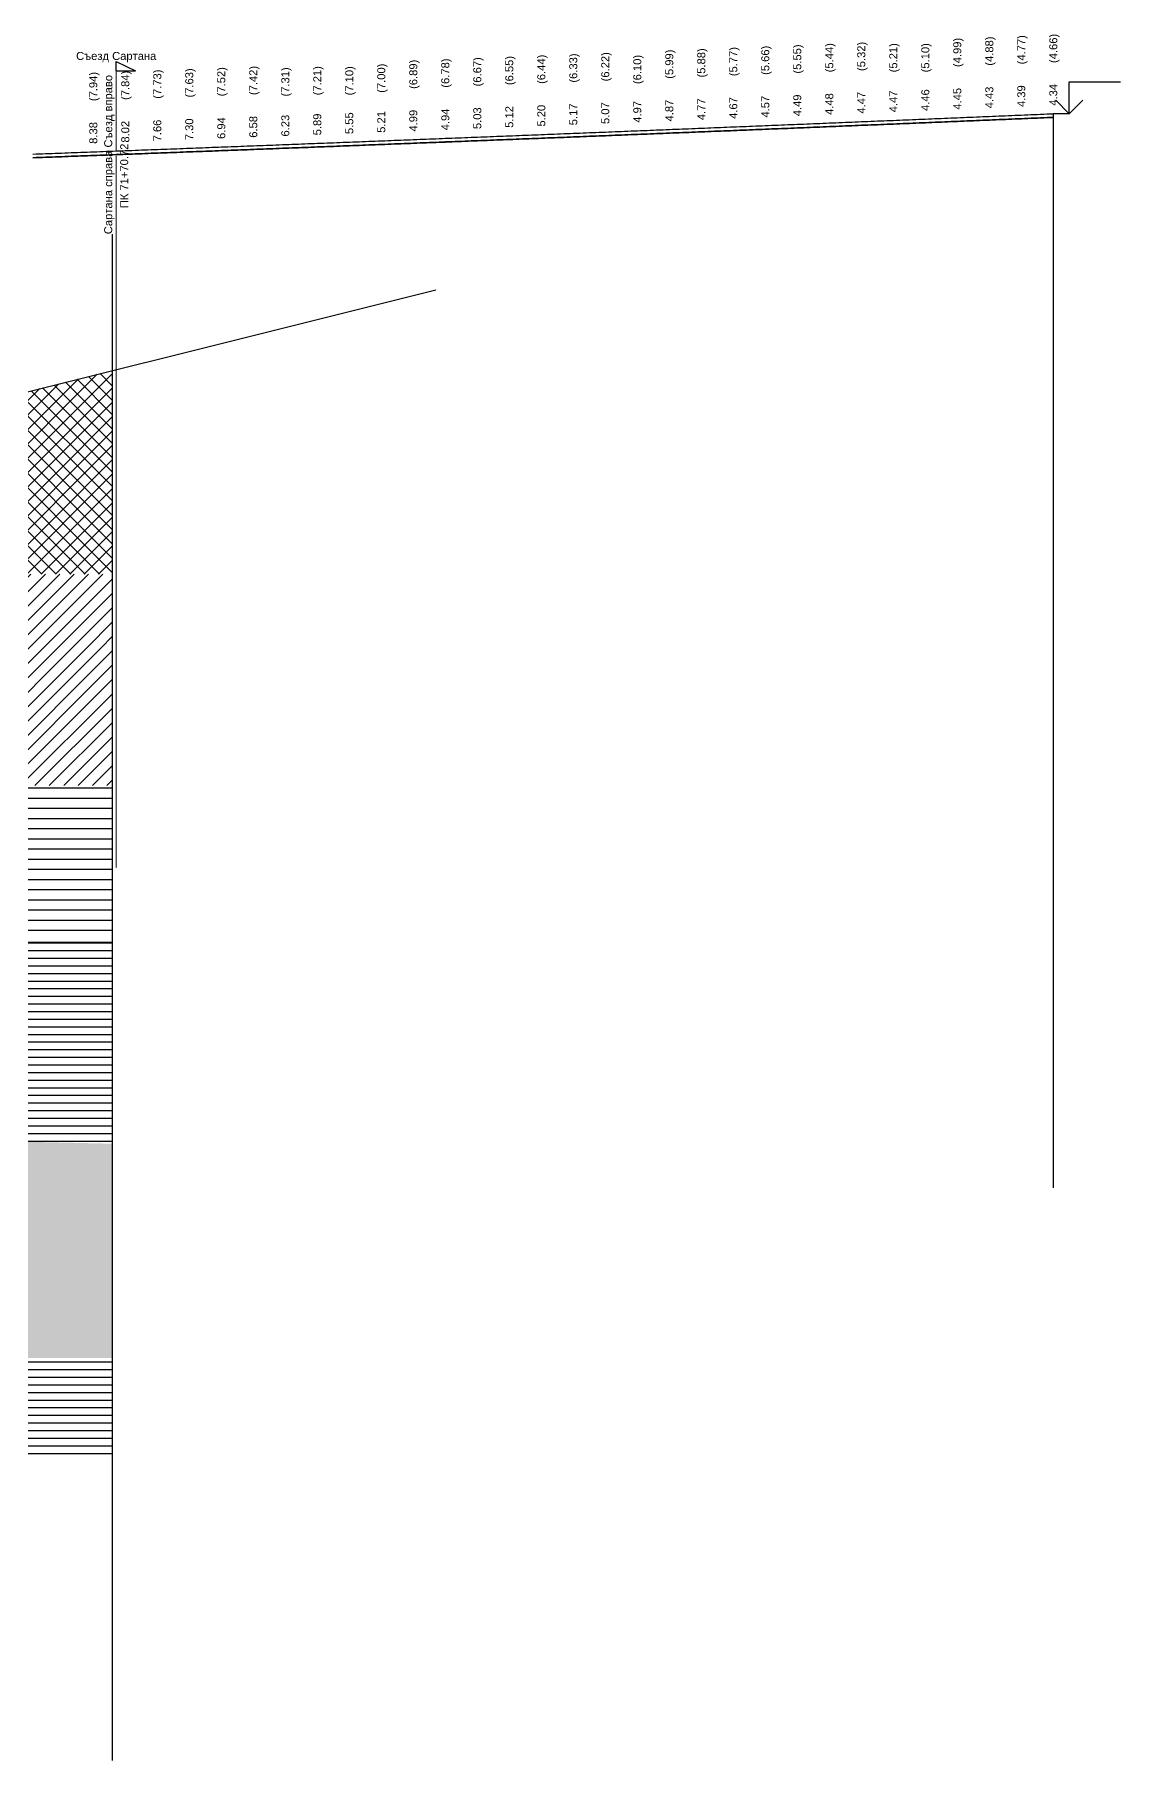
# Model space of a CAD drawing. Header units: millimetres. Extents: x 0 to 285450075, y -3000605 to 8125189010.
# Drawn here: x 6966572 to 7000509, y -26251 to 27684 of the extents above; entities that cross this region are included whole.
import ezdxf
from ezdxf.enums import TextEntityAlignment as Align

# ---------------------------------------------------------------- set-up
doc = ezdxf.new("R2018")
doc.units = ezdxf.units.MM
doc.linetypes.add('axis', pattern=[1.11, 0.75, -0.12, 0.12, -0.12])
for name, color, linetype, lineweight in [('1-Примечания', 4, 'Continuous', 25), ('1-Размеры', 1, 'Continuous', 25), ('1-Текст_3', 250, 'Continuous', 25), ('ИС_Основная', 7, 'Continuous', 35)]:
    doc.layers.add(name, color=color, linetype=linetype, lineweight=lineweight)
for name, color, linetype in [('geology', 250, 'Continuous'), ('Коммуникации', 7, 'Continuous'), ('Красный профиль', 1, 'Continuous'), ('Рабочие отметки', 7, 'Continuous'), ('Рабочие отметки доп.', 7, 'Continuous'), ('Рассекаемые подобъекты', 7, 'Continuous'), ('Черный профиль', 3, 'Continuous')]:
    doc.layers.add(name, color=color, linetype=linetype)
doc.styles.get("Standard").update_dxf_attribs({"font": 'arial.ttf'})

# ---------------------------------------------------------------- blocks, each defined once
blk = doc.blocks.new('*U1559')
at = {"layer": '1-Примечания', "linetype": 'Continuous'}
blk.add_line((0, 0), (-2.5, 0), dxfattribs=at)
for points in [[(0, 0), (0, 5), (8, 5)], [(2.12, 2.12), (0, 0), (-2.12, 2.12)]]:
    blk.add_lwpolyline(points, dxfattribs=at)
at = {"layer": '1-Текст_3', "lineweight": 30, "oblique": 15, "width": 0.8, "flags": 104}
blk.add_attdef('ВЫСОТА', text='', height=3, dxfattribs=at).set_placement((4.13, 7.17), align=Align.MIDDLE_CENTER)
blk.add_attdef('ПРИМЕЧАНИЕ', text='', height=3, dxfattribs=at).set_placement((4, 4.25), align=Align.TOP_CENTER)
blk = doc.blocks.new('зщдзждю')
at = {"layer": 'geology', "true_color": 0xb2b2b2}
h = blk.add_hatch(dxfattribs=at)
h.set_pattern_fill('NET', color=253, scale=100, angle=45)
h.set_pattern_definition([(45, (-6879640.2, -73803.65), (-224.506403, 224.506403), []), (135, (-6879640.2, -73803.65), (-224.506403, -224.506403), [])])
h.paths.add_polyline_path([(99405, 2903), (99405, 9263), (91372, 7257), (74293, 4804), (54061, 4828), (53625, 4784), (51689, 4588), (50813, 4303), (49813, 4266), (48813, 4178), (47813, 4088), (46813, 3997), (45813, 3890), (40103, 1651), (40103, 809), (38301, 809), (38301, 944), (36683, 309), (36652, 247), (36524, 247), (35968, 29), (35968, -217), (36167, -217), (36075, -355), (57365, 2903)])
h.paths.add_polyline_path([(49041, 3165), (49041, 2165), (47239, 2165), (47239, 3165)], flags=16)
edge = h.paths.add_edge_path(flags=16)
edge.add_arc((46611, 2645), 500, 0, 360)
h.paths.add_polyline_path([(36138, 31), (36138, 35), (36135, 35), (36135, 31)], flags=16)
h.paths.add_polyline_path([(36208, -196), (36897, -196), (36897, 254), (36208, 254)], flags=16)
h.paths.add_polyline_path([(46175, 2330), (47080, 2330), (47080, 2930), (46175, 2930)], flags=16)
h.paths.add_polyline_path([(47484, 2250), (48791, 2250), (48791, 3081), (47484, 3081)], flags=0)
h.paths.add_polyline_path([(38547, 894), (39854, 894), (39854, 1724), (38547, 1724)], flags=17)
h.paths.add_polyline_path([(37131, -482), (38632, -482), (38632, 24), (37131, 24)])
h = blk.add_hatch(dxfattribs=at)
h.set_pattern_fill('LINE', color=253, scale=100, angle=45)
h.set_pattern_definition([(45, (-6876397.26, -74283.6), (-224.506403, 224.506403), [])])
h.paths.add_polyline_path([(54818, 2514), (54218, 2422), (54218, 460), (54818, 487)])
h.paths.add_polyline_path([(55418, 2605), (54818, 2514), (54818, 487), (55418, 515)])
h.paths.add_polyline_path([(55418, 515), (54818, 487), (54818, -43), (55168, -43), (55168, -1043), (54818, -1043), (54818, -3750), (55418, -3740)])
h.paths.add_polyline_path([(54818, -1043), (54218, -1043), (54218, -3760), (54818, -3750)])
h.paths.add_polyline_path([(54818, 487), (54218, 460), (54218, -43), (54818, -43)])
h.paths.add_polyline_path([(57018, 2850), (56418, 2758), (56418, 560), (57018, 588)])
h.paths.add_polyline_path([(57018, 588), (56418, 560), (56418, -3723), (57018, -3713)])
h.paths.add_polyline_path([(99405, 603), (57365, 603), (57018, 588), (57018, -3713), (99405, -3707)])
h.paths.add_polyline_path([(99405, 2903), (57364, 2903), (57018, 2850), (57018, 588), (99405, 603)])
h.paths.add_polyline_path([(54218, -1043), (52152, -1043), (52152, -43), (54218, -43), (54218, 460), (47592, 158), (42121, -3966), (54218, -3790)])
edge = h.paths.add_edge_path(flags=16)
edge.add_arc((51489, -563), 499, 0, 360)
h.paths.add_polyline_path([(51273, -879), (51740, -879), (51740, -279), (51273, -279)], flags=0)
h.paths.add_polyline_path([(56065, 2678), (57191, 2678), (57191, 3128), (56065, 3128)])
h.paths.add_polyline_path([(56064, 2678), (57190, 2678), (57190, 3128), (56064, 3128)])
h.paths.add_polyline_path([(56271, -3932), (57191, -3932), (57191, -3482), (56271, -3482)])
h.paths.add_polyline_path([(56270, -3932), (57190, -3932), (57190, -3482), (56270, -3482)])
h = blk.add_hatch(dxfattribs=at)
h.set_pattern_fill('LINE', color=253, scale=100)
h.set_pattern_definition([(0, (-6876397.26, -74283.6), (0, 317.5), [])])
h.paths.add_polyline_path([(54818, -3750), (54218, -3760), (54218, -7505), (54818, -7713)])
h.paths.add_polyline_path([(56418, -3740), (54818, -3750), (54818, -7713), (56418, -8266)])
h.paths.add_polyline_path([(99405, -3713), (56418, -3723), (56418, -8268), (99405, -8476)])
h.paths.add_polyline_path([(54218, -3760), (43929, -3936), (54218, -7505)])
edge = h.paths.add_edge_path(flags=16)
edge.add_arc((51486, -5227), 499, 0, 360)
h.paths.add_polyline_path([(51251, -5543), (51756, -5543), (51756, -4943), (51251, -4943)], flags=0)
h.paths.add_polyline_path([(55995, -8822), (57191, -8822), (57191, -8372), (55995, -8372)])
h.paths.add_polyline_path([(56271, -3932), (57191, -3932), (57191, -3482), (56271, -3482)])
h.paths.add_polyline_path([(55993, -8822), (57190, -8822), (57190, -8372), (55993, -8372)])
h.paths.add_polyline_path([(56270, -3932), (57190, -3932), (57190, -3482), (56270, -3482)])
h = blk.add_hatch(dxfattribs=at)
h.set_pattern_fill('LINE', color=253, scale=75)
h.set_pattern_definition([(0, (-6876397.26, -74283.6), (0, 238.125), [])])
h.paths.add_polyline_path([(54818, -7713), (54218, -7505), (54218, -10835), (54818, -10748)], flags=16)
h.paths.add_polyline_path([(55418, -7921), (54818, -7713), (54818, -10748), (55418, -10661)], flags=16)
h.paths.add_polyline_path([(55418, -10661), (54818, -10748), (54818, -14727), (55418, -14767)], flags=16)
h.paths.add_polyline_path([(54818, -10748), (54218, -10835), (54218, -14687), (54818, -14727)], flags=16)
h.paths.add_polyline_path([(57018, -8476), (56418, -8268), (56418, -10517), (57018, -10430)], flags=17)
h.paths.add_polyline_path([(57018, -10430), (56418, -10517), (56418, -14834), (57018, -14874)], flags=16)
h.paths.add_polyline_path([(99405, -10380), (57018, -10430), (57018, -14874), (57365, -14897), (99405, -14897)])
h.paths.add_polyline_path([(99405, -8597), (57018, -8476), (57018, -10430), (99405, -10380)])
h.paths.add_polyline_path([(56094, -8156), (56073, -8149), (52122, -6778), (52122, -6778), (43929, -3936), (39189, -4016), (39208, -13483), (37175, -13483), (37075, -13333), (37275, -13333), (37175, -13483), (39208, -13483), (39194, -4010), (37195, -4010), (37195, -4050), (35995, -4071), (35995, -5010), (35983, -13472), (57365, -14897), (57365, -8597), (57216, -8597), (57216, -8545), (56116, -8163), (56094, -8156)])
h.paths.add_polyline_path([(48295, -10763), (47140, -10763), (47140, -9763), (48295, -9763)], flags=16)
edge = h.paths.add_edge_path(flags=16)
edge.add_arc((46329, -10296), 499, 0, 360)
h.paths.add_polyline_path([(36138, -13469), (36138, -13464), (36135, -13464), (36135, -13469)], flags=16)
h.paths.add_polyline_path([(37090, -13963), (38699, -13963), (38699, -13457), (37090, -13457)], flags=17)
h.paths.add_polyline_path([(54218, -7505), (55418, -7921), (55418, -14767), (54218, -14687)], flags=17)
h.paths.add_polyline_path([(56418, -8268), (57366, -8915), (57366, -14888), (56418, -14834)])
h.paths.add_polyline_path([(37097, -4010), (42017, -4010), (42104, -4053), (37184, -4053)], flags=17)
h.paths.add_polyline_path([(36138, -4069), (36138, -4064), (36135, -4064), (36135, -4069)], flags=16)
h.paths.add_polyline_path([(47277, -10807), (48110, -10807), (48110, -9933), (47277, -9933)], flags=16)
h.paths.add_polyline_path([(45903, -10612), (46789, -10612), (46789, -10012), (45903, -10012)], flags=16)
h.paths.add_polyline_path([(37306, -13440), (39241, -13440), (39241, -12934), (37306, -12934)], flags=16)
h.paths.add_polyline_path([(55995, -8822), (57191, -8822), (57191, -8372), (55995, -8372)], flags=16)
h.paths.add_polyline_path([(55993, -8822), (57190, -8822), (57190, -8372), (55993, -8372)], flags=16)
h.paths.add_polyline_path([(55995, -15122), (57191, -15122), (57191, -14672), (55995, -14672)])
h.paths.add_polyline_path([(55993, -15122), (57190, -15122), (57190, -14672), (55993, -14672)])
h.paths.add_polyline_path([(57135, -10889), (58744, -10889), (58744, -10383), (57135, -10383)], flags=16)
h = blk.add_hatch(dxfattribs=at)
h.set_pattern_fill('ПЕСОК_КРУПНЫЙ', color=253, scale=2000, pattern_type=2)
h.set_pattern_definition([(45, (-6879640.2, -73803.65), (-141.421356, 141.421356), [10, -200])])
h.paths.add_polyline_path([(99405, -14897), (35968, -13471), (35968, -17282), (36337, -17652), (40367, -18530), (40367, -18347), (41552, -18347), (41552, -18789), (57366, -21597), (99405, -21597)])
h.paths.add_polyline_path([(48683, -17266), (47497, -17266), (47497, -16266), (48683, -16266)], flags=16)
edge = h.paths.add_edge_path(flags=16)
edge.add_arc((46682, -16786), 499, 0, 360)
h.paths.add_polyline_path([(46266, -17102), (47132, -17102), (47132, -16502), (46266, -16502)], flags=16)
h.paths.add_polyline_path([(47665, -17311), (48498, -17311), (48498, -16437), (47665, -16437)], flags=16)
h.paths.add_polyline_path([(37090, -13963), (38699, -13963), (38699, -13457), (37090, -13457)])
h.paths.add_polyline_path([(55993, -15122), (57190, -15122), (57190, -14672), (55993, -14672)], flags=16)
h = blk.add_hatch(dxfattribs=at)
h.set_pattern_fill('LINE', color=253, scale=75)
h.set_pattern_definition([(0, (-6879640.2, -73803.65), (0, 238.125), [])])
h.paths.add_polyline_path([(99405, -21597), (57665, -21597), (47774, -20285), (44978, -24466), (99405, -24596)])
h.paths.add_polyline_path([(52239, -22310), (51084, -22310), (51084, -21310), (52239, -21310)], flags=16)
edge = h.paths.add_edge_path(flags=16)
edge.add_arc((50273, -21843), 499, 0, 360)
h.paths.add_polyline_path([(51220, -22355), (52054, -22355), (52054, -21481), (51220, -21481)], flags=16)
h.paths.add_polyline_path([(49847, -22159), (50733, -22159), (50733, -21559), (49847, -21559)], flags=16)
h.paths.add_polyline_path([(55762, -21822), (57190, -21822), (57190, -21372), (55762, -21372)], flags=16)
h.paths.add_polyline_path([(57417, -23633), (57439, -23633), (57190, -22372), (57167, -22372)], flags=16)
at = {"layer": 'geology', "color": 6}
blk.add_lwpolyline([(99405, 13524), (99405, -34171)], dxfattribs=at)
at = {"layer": 'geology', "color": 253, "true_color": 0xb2b2b2}
blk.add_lwpolyline([(57365, -8597), (99405, -8597)], dxfattribs=at)

msp = doc.modelspace()

# ---------------------------------------------------------------- linework, layer by layer
at = {"layer": 'ИС_Основная', "flags": 128}
msp.add_lwpolyline([(6966523.9591, 23832.9309), (6966623.9261, 23836.6534), (6966723.8931, 23840.3775), (6966823.86, 23844.103), (6966923.827, 23847.83), (6967023.794, 23851.5584), (6967123.761, 23855.2884), (6967223.728, 23859.0198), (6967323.695, 23862.7526), (6967412.9026, 23866.085), (6967423.6627, 23866.487), (6967523.6289, 23870.2228), (6967623.5959, 23873.9601), (6967723.5629, 23877.6988), (6967823.5299, 23881.4391), (6967923.4968, 23885.1808), (6968023.4638, 23888.924), (6968123.4308, 23892.6686), (6968223.3978, 23896.4147), (6968323.3648, 23900.1623), (6968412.9195, 23903.5208), (6968423.3325, 23903.9114), (6968523.2987, 23907.6619), (6968623.2657, 23911.4139), (6968723.2327, 23915.1674), (6968823.1997, 23918.9224), (6968923.1667, 23922.6788), (6969023.1337, 23926.4367), (6969123.1006, 23930.1961), (6969223.0676, 23933.9569), (6969323.0346, 23937.7192), (6969412.9364, 23941.104), (6969423.0023, 23941.483), (6969522.9686, 23945.2483), (6969622.9356, 23949.015), (6969722.9025, 23952.7832), (6969822.8695, 23956.5529), (6969922.8365, 23960.324), (6970022.8035, 23964.0967), (6970122.7705, 23967.8708), (6970222.7375, 23971.6463), (6970322.7044, 23975.4234), (6970412.9533, 23978.8345), (6970422.6722, 23979.2019), (6970522.6384, 23982.9818), (6970622.6054, 23986.7633), (6970722.5724, 23990.5462), (6970822.5393, 23994.3306), (6970922.5063, 23998.1165), (6971022.4733, 24001.9038), (6971122.4403, 24005.6926), (6971222.4073, 24009.4829), (6971322.3743, 24013.2747), (6971412.9702, 24016.7123), (6971422.342, 24017.0679), (6971522.3082, 24020.8626), (6971622.2752, 24024.6588), (6971722.2422, 24028.4564), (6971822.2092, 24032.2556), (6971922.1762, 24036.0562), (6972022.1431, 24039.8582), (6972122.1101, 24043.6618), (6972222.0771, 24047.4668), (6972322.0441, 24051.2732), (6972412.9871, 24054.7374), (6972422.0118, 24055.0812), (6972521.9781, 24058.8906), (6972621.945, 24062.7015), (6972721.912, 24066.5139), (6972821.879, 24070.3277), (6972921.846, 24074.143), (6973021.813, 24077.9598), (6973121.7799, 24081.7781), (6973221.7469, 24085.5978), (6973321.7139, 24089.419), (6973413.004, 24092.9098), (6973421.6817, 24093.2417), (6973521.6479, 24097.0658), (6973621.6149, 24100.8914), (6973721.5818, 24104.7185), (6973821.5488, 24108.5471), (6973921.5158, 24112.3771), (6974021.4828, 24116.2086), (6974121.4498, 24120.0416), (6974221.4168, 24123.8761), (6974321.3837, 24127.712), (6974413.0209, 24131.2296), (6974421.3515, 24131.5494), (6974521.3177, 24135.3882), (6974621.2847, 24139.2286), (6974721.2517, 24143.0704), (6974821.2186, 24146.9137), (6974921.1856, 24150.7584), (6975021.1526, 24154.6047), (6975121.1196, 24158.4524), (6975221.0866, 24162.3015), (6975321.0536, 24166.1522), (6975413.0378, 24169.6966), (6975421.0213, 24170.0043), (6975520.9875, 24173.8579), (6975620.9545, 24177.7129), (6975720.9215, 24181.5695), (6975820.8885, 24185.4275), (6975920.8555, 24189.287), (6976020.8224, 24193.1479), (6976120.7894, 24197.0103), (6976220.7564, 24200.8742), (6976320.7234, 24204.7396), (6976413.0547, 24208.311), (6976420.6912, 24208.6064), (6976520.6574, 24212.4747), (6976620.6243, 24216.3445), (6976720.5913, 24220.2158), (6976820.5583, 24224.0885), (6976920.5253, 24227.9627), (6977020.4923, 24231.8384), (6977120.4592, 24235.7155), (6977220.4262, 24239.5941), (6977320.3932, 24243.4742), (6977413.0716, 24247.0727), (6977420.361, 24247.3558), (6977520.3272, 24251.2388), (6977620.2942, 24255.1233), (6977720.2611, 24259.0093), (6977820.2281, 24262.8967), (6977920.1951, 24266.7856), (6978020.1621, 24270.676), (6978120.1291, 24274.5679), (6978220.0961, 24278.4612), (6978320.063, 24282.356), (6978413.0885, 24285.9817), (6978420.0308, 24286.2524), (6978519.997, 24290.1501), (6978619.964, 24294.0493), (6978719.931, 24297.95), (6978819.8979, 24301.8522), (6978919.8649, 24305.7558), (6979019.8319, 24309.6609), (6979119.7989, 24313.5675), (6979219.7659, 24317.4756), (6979319.7329, 24321.3851), (6979413.1054, 24325.0381), (6979419.7006, 24325.2961), (6979519.6668, 24329.2086), (6979619.6338, 24333.1225), (6979719.6008, 24337.0379), (6979819.5678, 24340.9548), (6979919.5348, 24344.8732), (6980019.5017, 24348.793), (6980119.4687, 24352.7143), (6980219.4357, 24356.6371), (6980319.4027, 24360.5614), (6980413.1223, 24364.2417), (6980419.3705, 24364.4871), (6980519.3366, 24368.4143), (6980619.3036, 24372.3429), (6980719.2706, 24376.2731), (6980819.2376, 24380.2047), (6980919.2046, 24384.1378), (6981019.1716, 24388.0723), (6981119.1385, 24392.0084), (6981219.1055, 24395.9459), (6981319.0725, 24399.8848), (6981413.1392, 24403.5927), (6981419.0403, 24403.8253), (6981519.0065, 24407.7672), (6981618.9735, 24411.7106), (6981718.9404, 24415.6554), (6981818.9074, 24419.6018), (6981918.8744, 24423.5496), (6982018.8414, 24427.4989), (6982118.8084, 24431.4496), (6982218.7753, 24435.4018), (6982318.7423, 24439.3555), (6982413.1561, 24443.0909), (6982418.7101, 24443.3107), (6982518.6763, 24447.2673), (6982618.6433, 24451.2254), (6982718.6103, 24455.185), (6982818.5772, 24459.1461), (6982918.5442, 24463.1086), (6983018.5112, 24467.0726), (6983118.4782, 24471.0381), (6983218.4452, 24475.005), (6983318.4122, 24478.9734), (6983413.173, 24482.7365), (6983418.3799, 24482.9434), (6983518.3461, 24486.9147), (6983618.3131, 24490.8875), (6983718.2801, 24494.8618), (6983818.2471, 24498.8376), (6983918.214, 24502.8148), (6984018.181, 24506.7936), (6984118.148, 24510.7738), (6984218.115, 24514.7554), (6984318.082, 24518.7386), (6984413.1899, 24522.5294), (6984418.0498, 24522.7232), (6984518.0159, 24526.7092), (6984617.9829, 24530.6968), (6984717.9499, 24534.6858), (6984817.9169, 24538.6763), (6984917.8839, 24542.6683), (6985017.8509, 24546.6617), (6985117.8178, 24550.6566), (6985217.7848, 24554.653), (6985317.7518, 24558.6509), (6985413.2068, 24562.4697), (6985417.7196, 24562.6503), (6985517.6858, 24566.651), (6985617.6527, 24570.6533), (6985717.6197, 24574.657), (6985817.5867, 24578.6623), (6985917.5537, 24582.669), (6986017.5207, 24586.6771), (6986117.4877, 24590.6868), (6986217.4546, 24594.6979), (6986317.4216, 24598.7104), (6986413.2237, 24602.5572), (6986417.3894, 24602.7245), (6986517.3556, 24606.74), (6986617.3226, 24610.757), (6986717.2896, 24614.7755), (6986817.2565, 24618.7954), (6986917.2235, 24622.8168), (6987017.1905, 24626.8397), (6987117.1575, 24630.8641), (6987217.1245, 24634.8899), (6987317.0914, 24638.9172), (6987413.2406, 24642.7921), (6987417.0592, 24642.946), (6987517.0254, 24646.9762), (6987616.9924, 24651.0079), (6987716.9594, 24655.0411), (6987816.9264, 24659.0758), (6987916.8933, 24663.1119), (6988016.8603, 24667.1495), (6988116.8273, 24671.1886), (6988216.7943, 24675.2292), (6988316.7613, 24679.2712), (6988413.2575, 24683.1743), (6988416.7291, 24683.3147), (6988516.6952, 24687.3596), (6988616.6622, 24691.4061), (6988716.6292, 24695.454), (6988816.5962, 24699.5034), (6988916.5632, 24703.5542), (6989016.5301, 24707.6066), (6989116.4971, 24711.6604), (6989216.4641, 24715.7156), (6989316.4311, 24719.7724), (6989413.2744, 24723.7038), (6989416.3989, 24723.8306), (6989516.3651, 24727.8903), (6989616.332, 24731.9514), (6989716.299, 24736.0141), (6989816.266, 24740.0782), (6989916.233, 24744.1438), (6990016.2, 24748.2108), (6990116.1669, 24752.2793), (6990216.1339, 24756.3493), (6990316.1009, 24760.4208), (6990413.2913, 24764.3806), (6990416.0687, 24764.4938), (6990516.0349, 24768.5681), (6990616.0019, 24772.644), (6990715.9688, 24776.7214), (6990815.9358, 24780.8002), (6990915.9028, 24784.8805), (6991015.8698, 24788.9623), (6991115.8368, 24793.0455), (6991215.8037, 24797.1302), (6991315.7707, 24801.2164), (6991413.3082, 24805.2047), (6991415.7385, 24805.3041), (6991515.7047, 24809.3932), (6991615.6717, 24813.4838), (6991715.6387, 24817.5759), (6991815.6056, 24821.6694), (6991915.5726, 24825.7644), (6992015.5396, 24829.8609), (6992115.5066, 24833.9589), (6992215.4736, 24838.0583), (6992315.4405, 24842.1592), (6992413.3251, 24846.1761), (6992415.4084, 24846.2617), (6992515.3745, 24850.3655), (6992615.3415, 24854.4708), (6992715.3085, 24858.5776), (6992815.2755, 24862.6859), (6992915.2424, 24866.7956), (6993015.2094, 24870.9068), (6993115.1764, 24875.0195), (6993215.1434, 24879.1337), (6993315.1104, 24883.2493), (6993413.342, 24887.2949), (6993415.0782, 24887.3664), (6993515.0443, 24891.485), (6993615.0113, 24895.605), (6993714.9783, 24899.7265), (6993814.9453, 24903.8495), (6993914.9123, 24907.974), (6994014.8792, 24912.0999), (6994114.8462, 24916.2273), (6994214.8132, 24920.3562), (6994314.7802, 24924.4865), (6994413.3589, 24928.561), (6994414.748, 24928.6184), (6994514.7142, 24932.7517), (6994614.6811, 24936.8864), (6994714.6481, 24941.0227), (6994814.6151, 24945.1604), (6994914.5821, 24949.2996), (6995014.5491, 24953.4402), (6995114.516, 24957.5824), (6995214.483, 24961.726), (6995314.45, 24965.871), (6995413.3758, 24969.9744), (6995414.4178, 24970.0176), (6995514.384, 24974.1656), (6995614.351, 24978.3151), (6995714.3179, 24982.466), (6995814.2849, 24986.6185), (6995914.2519, 24990.7724), (6996014.2189, 24994.9278), (6996114.1859, 24999.0846), (6996214.1528, 25003.2429), (6996314.1198, 25007.4027), (6996413.3927, 25011.5351), (6996414.0876, 25011.564), (6996514.0538, 25015.7267), (6996614.0208, 25019.8909), (6996713.9878, 25024.0566), (6996813.9547, 25028.2238), (6996913.9217, 25032.3924), (6997013.8887, 25036.5625), (6997113.8557, 25040.7341), (6997213.8227, 25044.9071), (6997313.7896, 25049.0816), (6997413.4096, 25053.2431), (6997413.7575, 25053.2576), (6997513.7236, 25057.4351), (6997613.6906, 25061.614), (6997713.6576, 25065.7944), (6997813.6246, 25069.9763), (6997913.5915, 25074.1596), (6998013.5585, 25078.3445), (6998113.5255, 25082.5307), (6998213.4925, 25086.7185), (6998313.4595, 25090.9077), (6998413.4264, 25095.0985)], dxfattribs=at)
at = {"layer": 'Коммуникации', "linetype": 'Continuous'}
for p, q in [((6969125.5669, 26545.3702), (6969125.5669, 26845.3702)), ((6969125.5669, 26845.3702), (6969725.5669, 26545.3702)), ((6969125.5669, 26545.3702), (6969725.5669, 26545.3702))]:
    msp.add_line(p, q, dxfattribs=at)
at = {"layer": 'Коммуникации', "linetype": 'Continuous', "lineweight": 15}
msp.add_line((6969125.5669, 26545.3702), (6969125.5669, 24045.3702), dxfattribs=at)
at = {"layer": 'Красный профиль', "linetype": 'Continuous'}
msp.add_line((6998408.6098, 25209.9975), (6998408.6098, -8355.6705), dxfattribs=at)
at = {"layer": 'Красный профиль', "linetype": 'Continuous', "flags": 128}
msp.add_lwpolyline([(6966519.6814, 23947.8513), (6966619.6467, 23951.5738), (6966719.612, 23955.2978), (6966819.5773, 23959.0232), (6966919.5426, 23962.7501), (6967019.5078, 23966.4785), (6967119.4731, 23970.2084), (6967219.4384, 23973.9397), (6967319.4037, 23977.6725), (6967408.6098, 23981.0048), (6967419.369, 23981.4068), (6967519.3343, 23985.1426), (6967619.2996, 23988.8798), (6967719.2649, 23992.6185), (6967819.2302, 23996.3587), (6967919.1955, 24000.1003), (6968019.1608, 24003.8434), (6968119.1261, 24007.588), (6968219.0914, 24011.3341), (6968319.0566, 24015.0816), (6968408.6098, 24018.44), (6968419.0219, 24018.8306), (6968518.9872, 24022.5811), (6968618.9525, 24026.333), (6968718.9178, 24030.0864), (6968818.8831, 24033.8413), (6968918.8484, 24037.5977), (6969018.8137, 24041.3555), (6969118.779, 24045.1148), (6969218.7443, 24048.8756), (6969318.7096, 24052.6379), (6969408.6098, 24056.0226), (6969418.6749, 24056.4016), (6969518.6402, 24060.1668), (6969618.6055, 24063.9335), (6969718.5707, 24067.7016), (6969818.536, 24071.4712), (6969918.5013, 24075.2423), (6970018.4666, 24079.0149), (6970118.4319, 24082.7889), (6970218.3972, 24086.5644), (6970318.3625, 24090.3414), (6970408.6098, 24093.7524), (6970418.3278, 24094.1198), (6970518.2931, 24097.8997), (6970618.2584, 24101.6811), (6970718.2237, 24105.464), (6970818.189, 24109.2483), (6970918.1543, 24113.0341), (6971018.1196, 24116.8214), (6971118.0848, 24120.6101), (6971218.0501, 24124.4004), (6971318.0154, 24128.1921), (6971408.6098, 24131.6296), (6971417.9807, 24131.9852), (6971517.946, 24135.7799), (6971617.9113, 24139.576), (6971717.8766, 24143.3736), (6971817.8419, 24147.1726), (6971917.8072, 24150.9731), (6972017.7725, 24154.7751), (6972117.7378, 24158.5786), (6972217.7031, 24162.3835), (6972317.6684, 24166.19), (6972408.6098, 24169.654), (6972417.6337, 24169.9978), (6972517.5989, 24173.8072), (6972617.5642, 24177.618), (6972717.5295, 24181.4303), (6972817.4948, 24185.2441), (6972917.4601, 24189.0594), (6973017.4254, 24192.8761), (6973117.3907, 24196.6943), (6973217.356, 24200.5139), (6973317.3213, 24204.3351), (6973408.6098, 24207.8258), (6973417.2866, 24208.1577), (6973517.2519, 24211.9818), (6973617.2172, 24215.8073), (6973717.1825, 24219.6343), (6973817.1478, 24223.4628), (6973917.113, 24227.2928), (6974017.0783, 24231.1243), (6974117.0436, 24234.9572), (6974217.0089, 24238.7916), (6974316.9742, 24242.6274), (6974408.6098, 24246.1449), (6974416.9395, 24246.4647), (6974516.9048, 24250.3035), (6974616.8701, 24254.1438), (6974716.8354, 24257.9856), (6974816.8007, 24261.8288), (6974916.766, 24265.6735), (6975016.7313, 24269.5196), (6975116.6966, 24273.3673), (6975216.6618, 24277.2164), (6975316.6271, 24281.067), (6975408.6098, 24284.6113), (6975416.5924, 24284.919), (6975516.5577, 24288.7725), (6975616.523, 24292.6275), (6975716.4883, 24296.484), (6975816.4536, 24300.3419), (6975916.4189, 24304.2013), (6976016.3842, 24308.0622), (6976116.3495, 24311.9246), (6976216.3148, 24315.7884), (6976316.2801, 24319.6537), (6976408.6098, 24323.2251), (6976416.2454, 24323.5205), (6976516.2107, 24327.3887), (6976616.1759, 24331.2584), (6976716.1412, 24335.1296), (6976816.1065, 24339.0023), (6976916.0718, 24342.8764), (6977016.0371, 24346.752), (6977116.0024, 24350.6291), (6977215.9677, 24354.5077), (6977315.933, 24358.3877), (6977408.6098, 24361.9861), (6977415.8983, 24362.2692), (6977515.8636, 24366.1521), (6977615.8289, 24370.0366), (6977715.7942, 24373.9225), (6977815.7595, 24377.8099), (6977915.7248, 24381.6987), (6978015.69, 24385.589), (6978115.6553, 24389.4808), (6978215.6206, 24393.3741), (6978315.5859, 24397.2689), (6978408.6098, 24400.8945), (6978415.5512, 24401.1651), (6978515.5165, 24405.0628), (6978615.4818, 24408.9619), (6978715.4471, 24412.8625), (6978815.4124, 24416.7646), (6978915.3777, 24420.6682), (6979015.343, 24424.5733), (6979115.3083, 24428.4798), (6979215.2736, 24432.3878), (6979315.2389, 24436.2972), (6979408.6098, 24439.9501), (6979415.2041, 24440.2082), (6979515.1694, 24444.1206), (6979615.1347, 24448.0345), (6979715.1, 24451.9498), (6979815.0653, 24455.8666), (6979915.0306, 24459.7849), (6980014.9959, 24463.7047), (6980114.9612, 24467.626), (6980214.9265, 24471.5487), (6980314.8918, 24475.4728), (6980408.6098, 24479.1531), (6980414.8571, 24479.3985), (6980514.8224, 24483.3256), (6980614.7877, 24487.2542), (6980714.753, 24491.1843), (6980814.7182, 24495.1159), (6980914.6835, 24499.0489), (6981014.6488, 24502.9834), (6981114.6141, 24506.9193), (6981214.5794, 24510.8568), (6981314.5447, 24514.7957), (6981408.6098, 24518.5034), (6981414.51, 24518.736), (6981514.4753, 24522.6779), (6981614.4406, 24526.6212), (6981714.4059, 24530.566), (6981814.3712, 24534.5123), (6981914.3365, 24538.46), (6982014.3018, 24542.4092), (6982114.267, 24546.3599), (6982214.2323, 24550.3121), (6982314.1976, 24554.2657), (6982408.6098, 24558.001), (6982414.1629, 24558.2208), (6982514.1282, 24562.1774), (6982614.0935, 24566.1354), (6982714.0588, 24570.0949), (6982814.0241, 24574.0559), (6982913.9894, 24578.0184), (6983013.9547, 24581.9823), (6983113.92, 24585.9477), (6983213.8853, 24589.9146), (6983313.8506, 24593.8829), (6983408.6098, 24597.646), (6983413.8159, 24597.8527), (6983513.7811, 24601.824), (6983613.7464, 24605.7968), (6983713.7117, 24609.771), (6983813.677, 24613.7467), (6983913.6423, 24617.7239), (6984013.6076, 24621.7026), (6984113.5729, 24625.6827), (6984213.5382, 24629.6643), (6984313.5035, 24633.6474), (6984408.6098, 24637.4382), (6984413.4688, 24637.6319), (6984513.4341, 24641.6179), (6984613.3994, 24645.6054), (6984713.3647, 24649.5944), (6984813.33, 24653.5848), (6984913.2952, 24657.5767), (6985013.2605, 24661.5701), (6985113.2258, 24665.5649), (6985213.1911, 24669.5612), (6985313.1564, 24673.559), (6985408.6098, 24677.3778), (6985413.1217, 24677.5583), (6985513.087, 24681.559), (6985613.0523, 24685.5612), (6985713.0176, 24689.5649), (6985812.9829, 24693.5701), (6985912.9482, 24697.5767), (6986012.9135, 24701.5848), (6986112.8788, 24705.5944), (6986212.8441, 24709.6054), (6986312.8093, 24713.6179), (6986408.6098, 24717.4646), (6986412.7746, 24717.6319), (6986512.7399, 24721.6473), (6986612.7052, 24725.6643), (6986712.6705, 24729.6827), (6986812.6358, 24733.7026), (6986912.6011, 24737.7239), (6987012.5664, 24741.7467), (6987112.5317, 24745.771), (6987212.497, 24749.7968), (6987312.4623, 24753.824), (6987408.6098, 24757.6988), (6987412.4276, 24757.8527), (6987512.3929, 24761.8829), (6987612.3582, 24765.9145), (6987712.3234, 24769.9476), (6987812.2887, 24773.9822), (6987912.254, 24778.0183), (6988012.2193, 24782.0558), (6988112.1846, 24786.0949), (6988212.1499, 24790.1353), (6988312.1152, 24794.1773), (6988408.6098, 24798.0803), (6988412.0805, 24798.2207), (6988512.0458, 24802.2656), (6988612.0111, 24806.312), (6988711.9764, 24810.3598), (6988811.9417, 24814.4091), (6988911.907, 24818.4599), (6989011.8722, 24822.5122), (6989111.8375, 24826.5659), (6989211.8028, 24830.6211), (6989311.7681, 24834.6778), (6989408.6098, 24838.6091), (6989411.7334, 24838.7359), (6989511.6987, 24842.7956), (6989611.664, 24846.8567), (6989711.6293, 24850.9192), (6989811.5946, 24854.9833), (6989911.5599, 24859.0488), (6990011.5252, 24863.1157), (6990111.4905, 24867.1842), (6990211.4558, 24871.2541), (6990311.4211, 24875.3255), (6990408.6098, 24879.2852), (6990411.3863, 24879.3984), (6990511.3516, 24883.4727), (6990611.3169, 24887.5485), (6990711.2822, 24891.6258), (6990811.2475, 24895.7046), (6990911.2128, 24899.7848), (6991011.1781, 24903.8665), (6991111.1434, 24907.9497), (6991211.1087, 24912.0343), (6991311.074, 24916.1205), (6991408.6098, 24920.1087), (6991411.0393, 24920.208), (6991511.0046, 24924.2971), (6991610.9699, 24928.3876), (6991710.9352, 24932.4796), (6991810.9004, 24936.5731), (6991910.8657, 24940.6681), (6992010.831, 24944.7645), (6992110.7963, 24948.8624), (6992210.7616, 24952.9618), (6992310.7269, 24957.0626), (6992408.6098, 24961.0794), (6992410.6922, 24961.1649), (6992510.6575, 24965.2687), (6992610.6228, 24969.3739), (6992710.5881, 24973.4807), (6992810.5534, 24977.5889), (6992910.5187, 24981.6985), (6993010.484, 24985.8097), (6993110.4493, 24989.9223), (6993210.4145, 24994.0364), (6993310.3798, 24998.1519), (6993408.6098, 25002.1975), (6993410.3451, 25002.269), (6993510.3104, 25006.3875), (6993610.2757, 25010.5075), (6993710.241, 25014.6289), (6993810.2063, 25018.7518), (6993910.1716, 25022.8762), (6994010.1369, 25027.0021), (6994110.1022, 25031.1294), (6994210.0675, 25035.2582), (6994310.0328, 25039.3885), (6994408.6098, 25043.4629), (6994409.9981, 25043.5203), (6994509.9634, 25047.6535), (6994609.9286, 25051.7882), (6994709.8939, 25055.9244), (6994809.8592, 25060.062), (6994909.8245, 25064.2011), (6995009.7898, 25068.3417), (6995109.7551, 25072.4838), (6995209.7204, 25076.6273), (6995309.6857, 25080.7723), (6995408.6098, 25084.8756), (6995409.651, 25084.9188), (6995509.6163, 25089.0667), (6995609.5816, 25093.2161), (6995709.5469, 25097.367), (6995809.5122, 25101.5194), (6995909.4774, 25105.6732), (6996009.4427, 25109.8285), (6996109.408, 25113.9853), (6996209.3733, 25118.1436), (6996309.3386, 25122.3033), (6996408.6098, 25126.4356), (6996409.3039, 25126.4645), (6996509.2692, 25130.6271), (6996609.2345, 25134.7913), (6996709.1998, 25138.9569), (6996809.1651, 25143.124), (6996909.1304, 25147.2925), (6997009.0957, 25151.4626), (6997109.061, 25155.6341), (6997209.0263, 25159.807), (6997308.9915, 25163.9815), (6997408.6098, 25168.1429), (6997408.9568, 25168.1574), (6997508.9221, 25172.3348), (6997608.8874, 25176.5137), (6997708.8527, 25180.694), (6997808.818, 25184.8758), (6997908.7833, 25189.0591), (6998008.7486, 25193.2438), (6998108.7139, 25197.43), (6998208.6792, 25201.6177), (6998308.6445, 25205.8069), (6998408.6098, 25209.9975)], dxfattribs=at)
at = {"layer": 'Рассекаемые подобъекты', "color": 7, "linetype": 'axis', "lineweight": 15, "ltscale": 15}
msp.add_line((6969125.8329, 23889.101), (6969125.8329, 1644.3295), dxfattribs=at)
at = {"layer": 'Черный профиль', "linetype": 'Continuous', "flags": 128}
msp.add_lwpolyline([(6910799.9533, 11446.6099), (6924670.4122, 12850.203), (6942818.9451, 12713.195), (6960967.4779, 15176.8718), (6979116.0108, 19709.1278)], dxfattribs=at)

# ---------------------------------------------------------------- block references
at = {"layer": '1-Размеры', "transparency": 33554687}
ref = msp.add_blockref('*U1559', (6998908.6098, 25210), dxfattribs=dict(at, xscale=200, yscale=200, zscale=200, rotation=0.0002819284350356194))
lines = msp.add_mtext('\\W0.8000;25.21', dxfattribs={"layer": '1-Текст_3', "insert": (6999733.9321, 26643.4702), "char_height": 2.5, "attachment_point": 1, "rotation": 0.00028193, "bg_fill": 3, "box_fill_scale": 1, "bg_fill_color": 256, "bg_fill_transparency": 0})
ref.add_attrib('ВЫСОТА', '', (6999733.9321, 26643.4702)).embed_mtext(lines)
lines = msp.add_mtext('\\W0.8000;', dxfattribs={"layer": '1-Текст_3', "insert": (6999708.6056, 26060.0039), "char_height": 2.5, "attachment_point": 1, "rotation": 0.00028193, "bg_fill": 3, "box_fill_scale": 1, "bg_fill_color": 256, "bg_fill_transparency": 0})
ref.add_attrib('ПРИМЕЧАНИЕ', '', (6999708.6056, 26060.0039)).embed_mtext(lines)

# ---------------------------------------------------------------- texts
at = {"layer": 'Коммуникации', "linetype": 'Continuous', "lineweight": 15}
msp.add_text('Сартана справа Съезд вправо', height=250, rotation=90.00000249, dxfattribs=at).set_placement((6969000.5669, 26420.3702), align=Align.RIGHT)
msp.add_text('ПК 71+70.72', height=250, rotation=90.00000249, dxfattribs=at).set_placement((6969250.5669, 24274.5369), align=Align.TOP_RIGHT)
at = {"layer": 'Рабочие отметки', "linetype": 'Continuous'}
for s, p in [('4.47', (6993408.6098, 25252.1975)), ('4.46', (6994408.6098, 25293.4629)), ('4.45', (6995408.6098, 25334.8756)), ('4.43', (6996408.6098, 25376.4356)), ('4.39', (6997408.6098, 25418.1429)), ('4.34', (6998408.6098, 25459.9975)), ('4.94', (6979408.6098, 24689.9501)), ('5.03', (6980408.6098, 24729.1531)), ('5.12', (6981408.6098, 24768.5034)), ('5.20', (6982408.6098, 24808.001)), ('5.17', (6983408.6098, 24847.646)), ('5.07', (6984408.6098, 24887.4382)), ('4.97', (6985408.6098, 24927.3778)), ('4.87', (6986408.6098, 24967.4646)), ('4.77', (6987408.6098, 25007.6988)), ('4.67', (6988408.6098, 25048.0803)), ('4.57', (6989408.6098, 25088.6091)), ('4.49', (6990408.6098, 25129.2852)), ('4.48', (6991408.6098, 25170.1087)), ('4.47', (6992408.6098, 25211.0794)), ('8.38', (6968408.6098, 24268.44)), ('8.02', (6969408.6098, 24306.0226)), ('7.66', (6970408.6098, 24343.7524)), ('7.30', (6971408.6098, 24381.6296)), ('6.94', (6972408.6098, 24419.654)), ('6.58', (6973408.6098, 24457.8258)), ('6.23', (6974408.6098, 24496.1449)), ('5.89', (6975408.6098, 24534.6113)), ('5.55', (6976408.6098, 24573.2251)), ('5.21', (6977408.6098, 24611.9861)), ('4.99', (6978408.6098, 24650.8945))]:
    msp.add_text(s, height=250, rotation=90.00000249, dxfattribs=at).set_placement(p, align=Align.MIDDLE_LEFT)
at = {"layer": 'Рабочие отметки доп.', "linetype": 'Continuous'}
for s, p in [('(4.99)', (6995408.6098, 26668.2089)), ('(4.88)', (6996408.6098, 26709.7689)), ('(4.77)', (6997408.6098, 26751.4762)), ('(4.66)', (6998408.6098, 26793.3309)), ('(6.55)', (6981408.6098, 26101.8367)), ('(6.44)', (6982408.6098, 26141.3344)), ('(6.33)', (6983408.6098, 26180.9793)), ('(6.22)', (6984408.6098, 26220.7715)), ('(6.10)', (6985408.6098, 26135.7111)), ('(5.99)', (6986408.6098, 26300.7979)), ('(5.88)', (6987408.6098, 26341.0321)), ('(5.77)', (6988408.6098, 26381.4136)), ('(5.66)', (6989408.6098, 26421.9424)), ('(5.55)', (6990408.6098, 26462.6186)), ('(5.44)', (6991408.6098, 26503.442)), ('(5.32)', (6992408.6098, 26544.4127)), ('(5.21)', (6993408.6098, 26502.1975)), ('(5.10)', (6994408.6098, 26501.7962)), ('(7.94)', (6968408.6098, 25601.7734)), ('(7.84)', (6969408.6098, 25639.3559)), ('(7.73)', (6970408.6098, 25677.0857)), ('(7.63)', (6971408.6098, 25714.9629)), ('(7.52)', (6972408.6098, 25752.9874)), ('(7.42)', (6973408.6098, 25791.1591)), ('(7.31)', (6974408.6098, 25746.1449)), ('(7.21)', (6975408.6098, 25784.6114)), ('(7.10)', (6976408.6098, 25781.5584)), ('(7.00)', (6977408.6098, 25861.9861)), ('(6.89)', (6978408.6098, 25984.2278)), ('(6.78)', (6979408.6098, 26023.2835)), ('(6.67)', (6980408.6098, 26062.4864))]:
    msp.add_text(s, height=250, rotation=90.00000249, dxfattribs=at).set_placement(p, align=Align.MIDDLE_LEFT)
at = {"layer": 'Рассекаемые подобъекты', "color": 7, "linetype": 'Continuous', "lineweight": 15}
msp.add_text('Съезд Сартана', height=250, dxfattribs=at).set_placement((6969125.8329, 26889.101), align=Align.CENTER)

# ---------------------------------------------------------------- next in the draw order: block references
at = {"layer": 'geology', "color": 6}
msp.add_blockref('зщдзждю', (6869595.1178, 7919.755), dxfattribs=at)

doc.saveas('drawing.dxf')
